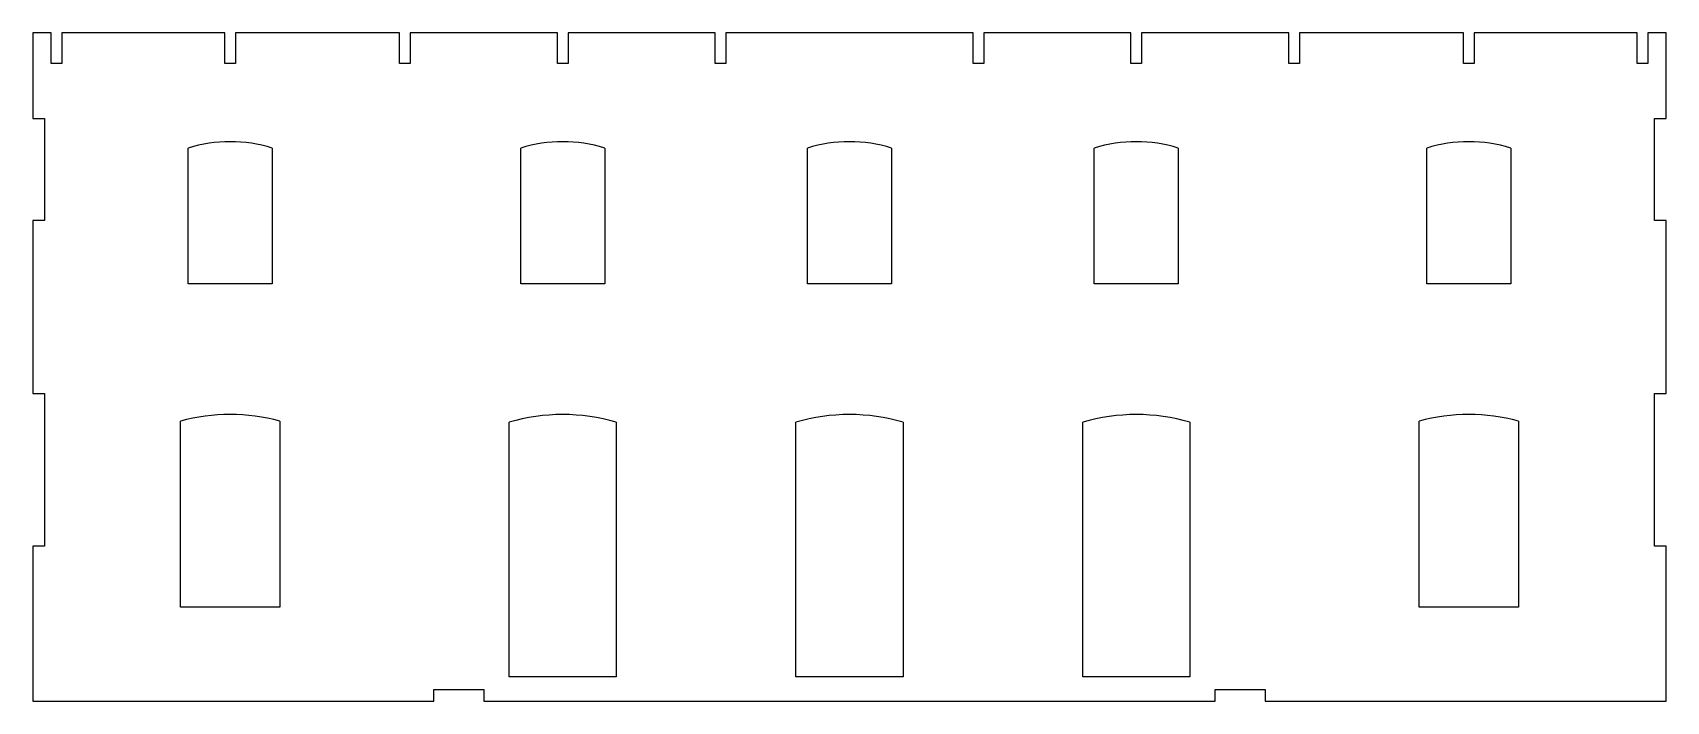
# Model space of a CAD drawing. Header units: millimetres. Extents: x -47.9 to 47.9, y -19.6 to 19.6.
import ezdxf

# ---------------------------------------------------------------- set-up
doc = ezdxf.new("R2010")
doc.units = ezdxf.units.MM
doc.layers.get('0').update_dxf_attribs({"linetype": 'CONTINUOUS'})

msp = doc.modelspace()

# ---------------------------------------------------------------- linework, layer by layer
for p, q in [((-46.817, 19.606), (-47.901, 19.606)), ((-47.901, 19.606), (-47.901, 14.565)), ((-46.817, 17.797), (-46.817, 19.606)), ((-36.631, 19.606), (-46.192, 19.606)), ((-46.192, 19.606), (-46.192, 17.797)), ((-36.631, 17.797), (-36.631, 19.606)), ((-26.381, 19.606), (-36.006, 19.606)), ((-36.006, 19.606), (-36.006, 17.797)), ((-26.381, 17.797), (-26.381, 19.606)), ((-17.131, 19.606), (-25.756, 19.606)), ((-25.756, 19.606), (-25.756, 17.797)), ((-17.131, 17.797), (-17.131, 19.606)), ((-7.881, 19.606), (-16.506, 19.606)), ((-16.506, 19.606), (-16.506, 17.797)), ((-7.881, 17.797), (-7.881, 19.606)), ((7.256, 19.606), (-7.256, 19.606)), ((-7.256, 19.606), (-7.256, 17.797)), ((7.256, 17.797), (7.256, 19.606)), ((16.506, 19.606), (7.881, 19.606)), ((7.881, 19.606), (7.881, 17.797)), ((16.506, 17.797), (16.506, 19.606)), ((25.756, 19.606), (17.131, 19.606)), ((17.131, 19.606), (17.131, 17.797)), ((25.756, 17.797), (25.756, 19.606)), ((36.006, 19.606), (26.381, 19.606)), ((26.381, 19.606), (26.381, 17.797)), ((36.006, 17.797), (36.006, 19.606)), ((46.192, 19.606), (36.631, 19.606)), ((36.631, 19.606), (36.631, 17.797)), ((46.192, 17.797), (46.192, 19.606)), ((47.901, 19.606), (46.817, 19.606)), ((46.817, 19.606), (46.817, 17.797)), ((47.901, 14.565), (47.901, 19.606)), ((-46.192, 17.797), (-46.817, 17.797)), ((-36.006, 17.797), (-36.631, 17.797)), ((-25.756, 17.797), (-26.381, 17.797)), ((-16.506, 17.797), (-17.131, 17.797)), ((-7.256, 17.797), (-7.881, 17.797)), ((7.881, 17.797), (7.256, 17.797)), ((17.131, 17.797), (16.506, 17.797)), ((26.381, 17.797), (25.756, 17.797)), ((36.631, 17.797), (36.006, 17.797)), ((46.817, 17.797), (46.192, 17.797)), ((-47.901, 14.565), (-47.201, 14.565)), ((-47.201, 14.565), (-47.201, 8.59)), ((47.201, 8.59), (47.201, 14.565)), ((47.201, 14.565), (47.901, 14.565)), ((-38.781, 4.878), (-38.781, 12.842)), ((-33.856, 12.842), (-33.856, 4.878)), ((-19.281, 4.878), (-19.281, 12.842)), ((-14.356, 12.842), (-14.356, 4.878)), ((-2.462, 4.878), (-2.462, 12.842)), ((2.462, 12.842), (2.462, 4.878)), ((14.356, 4.878), (14.356, 12.842)), ((19.281, 12.842), (19.281, 4.878)), ((33.856, 4.878), (33.856, 12.842)), ((38.781, 12.842), (38.781, 4.878)), ((-47.201, 8.59), (-47.901, 8.59)), ((-47.901, 8.59), (-47.901, -1.547)), ((47.901, 8.59), (47.201, 8.59)), ((47.901, -1.547), (47.901, 8.59)), ((-33.856, 4.878), (-38.781, 4.878)), ((-14.356, 4.878), (-19.281, 4.878)), ((2.462, 4.878), (-2.462, 4.878)), ((19.281, 4.878), (14.356, 4.878)), ((38.781, 4.878), (33.856, 4.878)), ((-47.901, -1.547), (-47.201, -1.547)), ((-47.201, -1.547), (-47.201, -10.514)), ((47.201, -10.514), (47.201, -1.547)), ((47.201, -1.547), (47.901, -1.547)), ((-39.235, -14.076), (-39.235, -3.17)), ((-33.401, -3.17), (-33.401, -14.076)), ((-19.962, -18.167), (-19.962, -3.233)), ((-13.674, -3.233), (-13.674, -18.167)), ((-3.144, -18.167), (-3.144, -3.233)), ((3.144, -3.233), (3.144, -18.167)), ((13.674, -18.167), (13.674, -3.233)), ((19.962, -3.233), (19.962, -18.167)), ((33.401, -14.076), (33.401, -3.17)), ((39.235, -3.17), (39.235, -14.076)), ((-47.201, -10.514), (-47.901, -10.514)), ((-47.901, -10.514), (-47.901, -19.606)), ((47.901, -10.514), (47.201, -10.514)), ((47.901, -19.606), (47.901, -10.514)), ((-33.401, -14.076), (-39.235, -14.076)), ((39.235, -14.076), (33.401, -14.076)), ((-13.674, -18.167), (-19.962, -18.167)), ((3.144, -18.167), (-3.144, -18.167)), ((19.962, -18.167), (13.674, -18.167)), ((-24.378, -19.606), (-24.378, -18.906)), ((-24.378, -18.906), (-21.453, -18.906)), ((-21.453, -18.906), (-21.453, -19.606)), ((21.453, -19.606), (21.453, -18.906)), ((21.453, -18.906), (24.378, -18.906)), ((24.378, -18.906), (24.378, -19.606)), ((-47.901, -19.606), (-24.378, -19.606)), ((-21.453, -19.606), (21.453, -19.606)), ((24.378, -19.606), (47.901, -19.606))]:
    msp.add_line(p, q)
for centre, radius, start, end in [((-36.318, 4.841), 8.372, 72.89345, 107.10655), ((-16.818, 4.841), 8.372, 72.89345, 107.10655), ((0, 4.841), 8.372, 72.89345, 107.10655), ((16.818, 4.841), 8.372, 72.89345, 107.10655), ((36.318, 4.841), 8.372, 72.89345, 107.10655), ((-36.318, -14.114), 11.326, 75.07527, 104.92473), ((-16.818, -14.114), 11.326, 73.88202, 106.11798), ((0, -14.114), 11.326, 73.88202, 106.11798), ((16.818, -14.114), 11.326, 73.88202, 106.11798), ((36.318, -14.114), 11.326, 75.07527, 104.92473)]:
    msp.add_arc(centre, radius, start, end)

doc.saveas('drawing.dxf')
